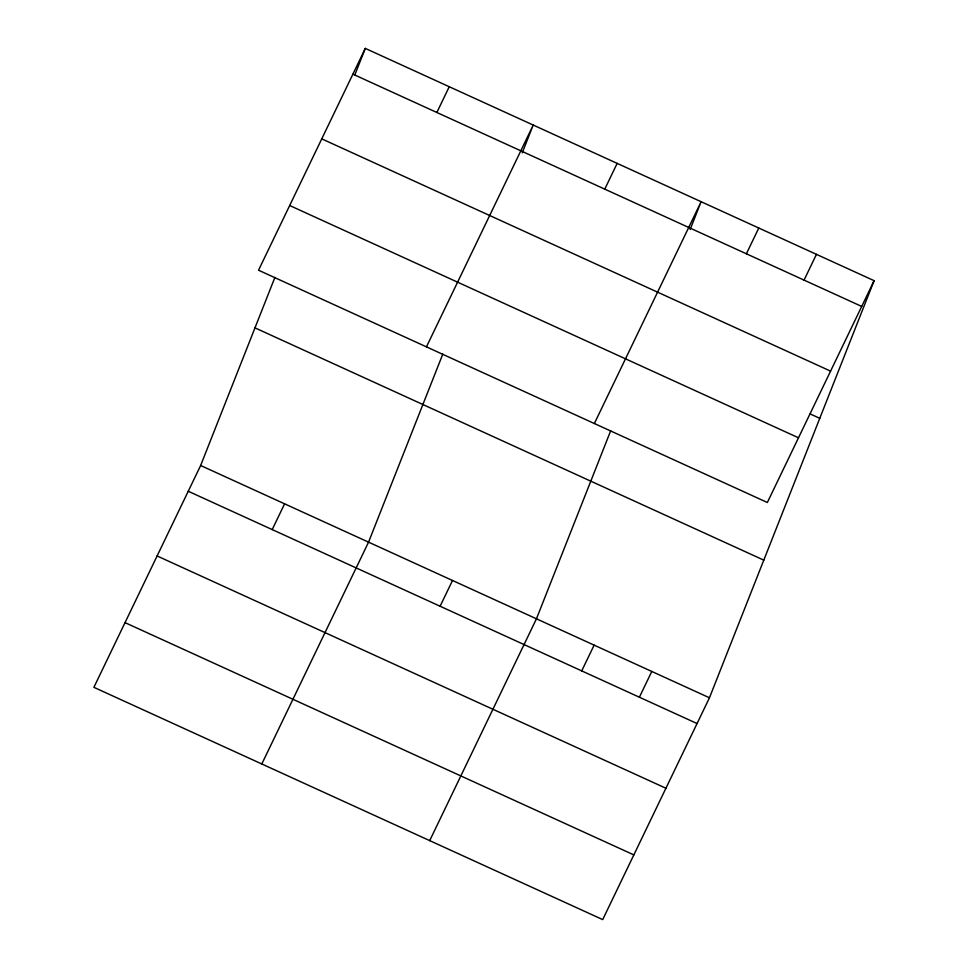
<?xml version="1.0" encoding="UTF-8"?>
<svg xmlns="http://www.w3.org/2000/svg" width="968" height="968" viewBox="0 0 968 968"><rect width="100%" height="100%" fill="white"/><g stroke="black" fill="none" stroke-linecap="round" stroke-linejoin="round"><path stroke-width="1.45" d="M874.104 280.672L767.358 502.501L258.541 270.217L365.299 48.4L874.104 280.672L709.459 697.783L602.701 919.6L93.896 687.328L200.642 465.499L274.9 277.405M354.869 74.814L365.299 48.4M442.812 354.058L368.554 542.153L261.796 763.982M522.236 152.859L533.211 125.053L426.452 346.871M610.711 430.712L536.453 618.806L429.707 840.623M690.136 229.513L701.11 201.707L594.364 423.524M436.858 112.482L449.249 86.721M272.202 529.593L284.604 503.832M604.77 189.135L617.16 163.374M440.113 606.234L452.504 580.485M746.389 253.785L758.779 228.024M581.732 670.885L594.122 645.136M804.045 280.115L816.447 254.354M639.388 697.214L651.791 671.453M352.909 74.161L861.714 306.433M321.763 138.86L830.58 371.131M810.168 413.929L819.775 418.321M289.686 205.518L798.491 437.79M254.983 327.862L763.788 560.133M200.642 465.499L709.459 697.783M188.252 491.26L697.057 723.544M157.106 555.959L665.923 788.242M125.029 622.63L633.834 854.901"/></g></svg>
